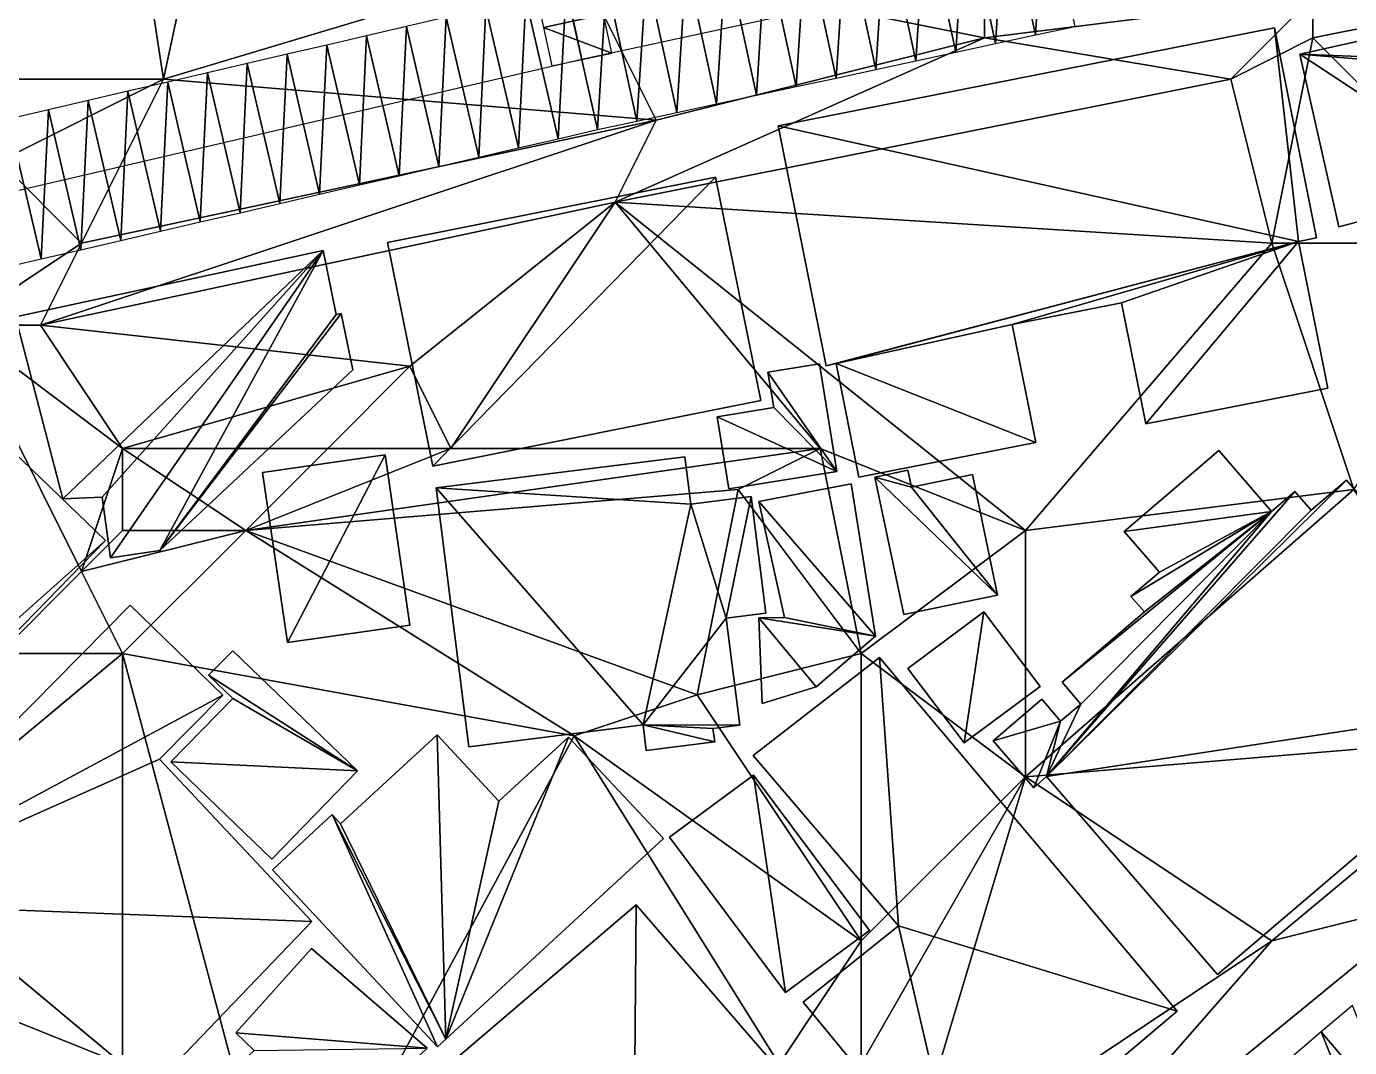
# Model space of a CAD drawing. Header units: metres. Extents: x -1103 to 901, y -902 to 905.
# Drawn here: x -502.7 to -438.2, y 218.8 to 268.6 of the extents above; entities that cross this region are included whole.
import ezdxf

# ---------------------------------------------------------------- set-up
doc = ezdxf.new("R2010")
doc.units = ezdxf.units.M
for name, color, linetype in [('OSM_BUILDING_FOOTPRINTS', 7, 'CONTINUOUS'), ('OSM_BUILDING_ROOFS', 1, 'CONTINUOUS'), ('OSM_BUILDING_WALLS', 8, 'CONTINUOUS'), ('OSM_ROAD_AXES', 2, 'CONTINUOUS'), ('OSM_ROAD_SURFACE', 9, 'CONTINUOUS'), ('OSM_TERRAIN', 3, 'CONTINUOUS')]:
    doc.layers.add(name, color=color, linetype=linetype)

msp = doc.modelspace()

# ---------------------------------------------------------------- linework, layer by layer
at = {"layer": 'OSM_BUILDING_FOOTPRINTS'}
for points in [[(-399.66, 276.318, 11.461), (-395.139, 265.425, 11.461), (-402.833, 260.051, 11.461), (-403.595, 260.891, 11.461), (-403.186, 261.289, 11.461), (-403.85, 262.285, 11.461), (-405.342, 261.212, 11.461), (-403.684, 258.989, 11.461), (-427.527, 239.293, 11.461), (-435.01, 248.228, 11.461), (-425.957, 255.749, 11.461), (-423.802, 253.625, 11.461), (-421.613, 255.472, 11.461), (-422.586, 256.567, 11.461), (-413.898, 263.545, 11.461), (-412.836, 262.716, 11.461), (-411.057, 264.751, 11.461), (-417.877, 263.291, 11.461), (-417.777, 261.743, 11.461), (-430.511, 259.199, 11.461), (-430.953, 260.847, 11.461), (-438.735, 258.79, 11.461), (-440.626, 267.206, 11.461), (-399.66, 276.318, 11.461)], [(-439.266, 250.938, 10.708), (-448.142, 249.19, 10.708), (-449.325, 255.096, 10.708), (-454.653, 254.045, 10.708), (-453.503, 248.295, 10.708), (-462.125, 246.591, 10.708), (-463.23, 252.132, 10.708), (-463.717, 252.032, 10.708), (-466.049, 263.722, 10.708), (-441.864, 268.499, 10.708), (-439.819, 258.259, 10.708), (-440.692, 258.082, 10.708), (-439.266, 250.938, 10.708)], [(-485.084, 258.026, 10.995), (-469.111, 261.222, 10.995), (-466.9, 250.34, 10.995), (-482.873, 247.133, 10.995), (-485.084, 258.026, 10.995)], [(-503.212, 254.41, 10.274), (-488.223, 257.639, 10.274), (-487.593, 254.532, 10.274), (-487.339, 254.576, 10.274), (-486.775, 251.833, 10.274), (-496.182, 243.03, 10.274), (-498.58, 242.665, 10.274), (-499, 245.618, 10.274), (-500.902, 245.54, 10.274), (-503.212, 254.41, 10.274)], [(-509.667, 232.391, 9.962), (-510.463, 233.165, 9.962), (-511.568, 232.015, 9.962), (-524.313, 244.268, 9.962), (-517.305, 251.468, 9.962), (-515.747, 249.964, 9.962), (-513.912, 251.844, 9.962), (-511.845, 249.853, 9.962), (-508.739, 253.049, 9.962), (-498.823, 243.517, 9.962), (-509.667, 232.391, 9.962)], [(-464.037, 252.121, 11.05), (-463.186, 246.879, 11.05), (-468.459, 246.038, 11.05), (-469.023, 249.544, 11.05), (-466.27, 249.986, 11.05), (-466.558, 251.712, 11.05), (-464.037, 252.121, 11.05)], [(-491.174, 246.834, 11.403), (-485.205, 247.686, 11.403), (-484, 239.392, 11.403), (-489.969, 238.54, 11.403), (-491.174, 246.834, 11.403)], [(-481.126, 233.464, 11.274), (-482.718, 246.071, 11.274), (-470.603, 247.587, 11.274), (-470.316, 245.286, 11.274), (-467.376, 245.651, 11.274), (-466.657, 239.967, 11.274), (-468.591, 239.735, 11.274), (-467.928, 234.515, 11.274), (-469.232, 234.349, 11.274), (-469.144, 233.697, 11.274), (-472.482, 233.287, 11.274), (-472.637, 234.526, 11.274), (-481.126, 233.464, 11.274)], [(-444.649, 222.361, 11.183), (-452.972, 232.005, 11.183), (-453.602, 231.463, 11.183), (-455.581, 233.752, 11.183), (-453.204, 235.776, 11.183), (-452.287, 234.714, 11.183), (-451.303, 235.544, 11.183), (-452.221, 236.616, 11.183), (-448.208, 240.034, 11.183), (-448.86, 240.786, 11.183), (-447.468, 241.969, 11.183), (-449.192, 243.959, 11.183), (-444.572, 247.897, 11.183), (-442.007, 244.922, 11.183), (-440.869, 245.895, 11.183), (-440.084, 244.988, 11.183), (-438.359, 246.459, 11.183), (-429.041, 235.665, 11.183), (-444.649, 222.361, 11.183)], [(-459.936, 239.901, 11.042), (-461.34, 246.602, 11.042), (-459.737, 246.934, 11.042), (-459.561, 246.105, 11.042), (-456.587, 246.724, 11.042), (-455.36, 240.852, 11.042), (-459.936, 239.901, 11.042)], [(-466.834, 235.577, 11.073), (-466.989, 239.746, 11.073), (-465.74, 239.768, 11.073), (-466.989, 245.419, 11.073), (-462.501, 246.282, 11.073), (-461.307, 238.85, 11.073), (-464.203, 236.384, 11.073), (-466.834, 235.577, 11.073)], [(-499.542, 213.724, 10.876), (-511.966, 225.833, 10.876), (-497.63, 240.365, 10.876), (-493.12, 235.975, 10.876), (-496.204, 232.856, 10.876), (-488.775, 224.949, 10.876), (-499.542, 213.724, 10.876)], [(-459.726, 237.28, 11.129), (-456.023, 240.033, 11.129), (-453.282, 236.406, 11.129), (-456.996, 233.652, 11.129), (-459.726, 237.28, 11.129)], [(-490.732, 227.99, 11.923), (-495.651, 232.723, 11.923), (-492.633, 235.809, 11.923), (-493.805, 236.948, 11.923), (-492.633, 238.142, 11.923), (-486.543, 232.281, 11.923), (-490.732, 227.99, 11.923)], [(-460.19, 224.728, 11.252), (-467.276, 233.044, 11.252), (-461.119, 237.811, 11.252), (-446.616, 220.581, 11.252), (-457.15, 211.678, 11.252), (-464.833, 221.012, 11.252), (-460.19, 224.728, 11.252)], [(-490.699, 227.47, 11.704), (-487.792, 230.158, 11.704), (-487.372, 229.704, 11.704), (-482.674, 234.039, 11.704), (-479.656, 230.81, 11.704), (-476.263, 233.929, 11.704), (-471.642, 228.985, 11.704), (-482.243, 219.22, 11.704), (-482.652, 218.844, 11.704), (-490.699, 227.47, 11.704)], [(-471.344, 229.052, 11.57), (-467.254, 232.071, 11.57), (-461.605, 224.507, 11.57), (-465.695, 221.487, 11.57), (-471.344, 229.052, 11.57)], [(-483.746, 216.566, 11.678), (-472.969, 225.756, 11.678), (-462.368, 213.492, 11.678), (-473.145, 204.291, 11.678), (-483.746, 216.566, 11.678)], [(-479.998, 196.804, 11.977), (-497.021, 213.547, 11.977), (-491.594, 218.667, 11.977), (-492.478, 219.53, 11.977), (-488.798, 223.633, 11.977), (-483.16, 218.767, 11.977), (-485.78, 216.29, 11.977), (-473.51, 203.24, 11.977), (-479.998, 196.804, 11.977)]]:
    msp.add_polyline3d(points, close=True, dxfattribs=at)
at = {"layer": 'OSM_BUILDING_ROOFS'}
for points in [[(-395.139, 265.425, 26.261), (-399.66, 276.318, 26.261), (-440.626, 267.206, 26.261)], [(-440.692, 258.082, 22.308), (-441.864, 268.499, 22.308), (-466.049, 263.722, 22.308)], [(-440.692, 258.082, 22.308), (-439.819, 258.259, 22.308), (-441.864, 268.499, 22.308)], [(-440.626, 267.206, 26.261), (-438.735, 258.79, 26.261), (-430.953, 260.847, 26.261)], [(-440.626, 267.206, 26.261), (-430.953, 260.847, 26.261), (-411.057, 264.751, 26.261)], [(-395.139, 265.425, 26.261), (-440.626, 267.206, 26.261), (-411.057, 264.751, 26.261)], [(-440.692, 258.082, 22.308), (-466.049, 263.722, 22.308), (-463.717, 252.032, 22.308)], [(-469.111, 261.222, 20.995), (-485.084, 258.026, 20.995), (-482.873, 247.133, 20.995)], [(-469.111, 261.222, 20.995), (-482.873, 247.133, 20.995), (-466.9, 250.34, 20.995)], [(-440.692, 258.082, 22.308), (-463.717, 252.032, 22.308), (-463.23, 252.132, 22.308)], [(-440.692, 258.082, 22.308), (-463.23, 252.132, 22.308), (-454.653, 254.045, 22.308)], [(-440.692, 258.082, 22.308), (-454.653, 254.045, 22.308), (-449.325, 255.096, 22.308)], [(-449.325, 255.096, 22.308), (-448.142, 249.19, 22.308), (-440.692, 258.082, 22.308)], [(-448.142, 249.19, 22.308), (-439.266, 250.938, 22.308), (-440.692, 258.082, 22.308)], [(-488.223, 257.639, 21.874), (-503.212, 254.41, 21.874), (-500.902, 245.54, 21.874)], [(-488.223, 257.639, 21.874), (-500.902, 245.54, 21.874), (-499, 245.618, 21.874)], [(-488.223, 257.639, 21.874), (-499, 245.618, 21.874), (-498.58, 242.665, 21.874)], [(-488.223, 257.639, 21.874), (-498.58, 242.665, 21.874), (-496.182, 243.03, 21.874)], [(-496.182, 243.03, 21.874), (-487.593, 254.532, 21.874), (-488.223, 257.639, 21.874)], [(-496.182, 243.03, 21.874), (-486.775, 251.833, 21.874), (-487.339, 254.576, 21.874)], [(-496.182, 243.03, 21.874), (-487.339, 254.576, 21.874), (-487.593, 254.532, 21.874)], [(-463.23, 252.132, 22.308), (-453.503, 248.295, 22.308), (-454.653, 254.045, 22.308)], [(-510.463, 233.165, 18.362), (-498.823, 243.517, 18.362), (-508.739, 253.049, 18.362)], [(-463.186, 246.879, 16.25), (-464.037, 252.121, 16.25), (-466.558, 251.712, 16.25)], [(-463.23, 252.132, 22.308), (-462.125, 246.591, 22.308), (-453.503, 248.295, 22.308)], [(-463.186, 246.879, 16.25), (-466.558, 251.712, 16.25), (-466.27, 249.986, 16.25)], [(-463.186, 246.879, 16.25), (-466.27, 249.986, 16.25), (-469.023, 249.544, 16.25)], [(-463.186, 246.879, 16.25), (-469.023, 249.544, 16.25), (-468.459, 246.038, 16.25)], [(-485.205, 247.686, 16.603), (-491.174, 246.834, 16.603), (-489.969, 238.54, 16.603)], [(-485.205, 247.686, 16.603), (-489.969, 238.54, 16.603), (-484, 239.392, 16.603)], [(-470.316, 245.286, 16.474), (-470.603, 247.587, 16.474), (-482.718, 246.071, 16.474)], [(-442.007, 244.922, 19.583), (-444.572, 247.897, 19.583), (-449.192, 243.959, 19.583)], [(-459.561, 246.105, 16.242), (-459.737, 246.934, 16.242), (-461.34, 246.602, 16.242)], [(-461.34, 246.602, 16.242), (-459.936, 239.901, 16.242), (-455.36, 240.852, 16.242)], [(-459.561, 246.105, 16.242), (-461.34, 246.602, 16.242), (-455.36, 240.852, 16.242)], [(-455.36, 240.852, 16.242), (-456.587, 246.724, 16.242), (-459.561, 246.105, 16.242)], [(-452.972, 232.005, 19.583), (-429.041, 235.665, 19.583), (-438.359, 246.459, 19.583)], [(-452.972, 232.005, 19.583), (-438.359, 246.459, 19.583), (-440.084, 244.988, 19.583)], [(-482.718, 246.071, 16.474), (-481.126, 233.464, 16.474), (-472.637, 234.526, 16.474)], [(-470.316, 245.286, 16.474), (-482.718, 246.071, 16.474), (-472.637, 234.526, 16.474)], [(-468.591, 239.735, 16.474), (-467.376, 245.651, 16.474), (-470.316, 245.286, 16.474)], [(-468.591, 239.735, 16.474), (-466.657, 239.967, 16.474), (-467.376, 245.651, 16.474)], [(-461.307, 238.85, 16.273), (-462.501, 246.282, 16.273), (-466.989, 245.419, 16.273)], [(-452.972, 232.005, 19.583), (-440.084, 244.988, 19.583), (-440.869, 245.895, 19.583)], [(-452.972, 232.005, 19.583), (-440.869, 245.895, 19.583), (-442.007, 244.922, 19.583)], [(-470.316, 245.286, 16.474), (-472.637, 234.526, 16.474), (-468.591, 239.735, 16.474)], [(-461.307, 238.85, 16.273), (-466.989, 245.419, 16.273), (-465.74, 239.768, 16.273)], [(-452.972, 232.005, 19.583), (-442.007, 244.922, 19.583), (-451.303, 235.544, 19.583)], [(-442.007, 244.922, 19.583), (-448.208, 240.034, 19.583), (-452.221, 236.616, 19.583)], [(-442.007, 244.922, 19.583), (-452.221, 236.616, 19.583), (-451.303, 235.544, 19.583)], [(-442.007, 244.922, 19.583), (-449.192, 243.959, 19.583), (-447.468, 241.969, 19.583)], [(-442.007, 244.922, 19.583), (-447.468, 241.969, 19.583), (-448.86, 240.786, 19.583)], [(-442.007, 244.922, 19.583), (-448.86, 240.786, 19.583), (-448.208, 240.034, 19.583)], [(-510.463, 233.165, 18.362), (-509.667, 232.391, 18.362), (-498.823, 243.517, 18.362)], [(-511.966, 225.833, 19.276), (-493.12, 235.975, 19.276), (-497.63, 240.365, 19.276)], [(-456.023, 240.033, 19.529), (-459.726, 237.28, 19.529), (-456.996, 233.652, 19.529)], [(-456.023, 240.033, 19.529), (-456.996, 233.652, 19.529), (-453.282, 236.406, 19.529)], [(-472.637, 234.526, 16.474), (-467.928, 234.515, 16.474), (-468.591, 239.735, 16.474)], [(-461.307, 238.85, 16.273), (-465.74, 239.768, 16.273), (-466.989, 239.746, 16.273)], [(-466.989, 239.746, 16.273), (-466.834, 235.577, 16.273), (-464.203, 236.384, 16.273)], [(-466.989, 239.746, 16.273), (-464.203, 236.384, 16.273), (-461.307, 238.85, 16.273)], [(-486.543, 232.281, 21.923), (-492.633, 238.142, 21.923), (-493.805, 236.948, 21.923)], [(-460.19, 224.728, 19.652), (-461.119, 237.811, 19.652), (-467.276, 233.044, 19.652)], [(-460.19, 224.728, 19.652), (-446.616, 220.581, 19.652), (-461.119, 237.811, 19.652)], [(-486.543, 232.281, 21.923), (-493.805, 236.948, 21.923), (-492.633, 235.809, 21.923)], [(-511.966, 225.833, 19.276), (-496.204, 232.856, 19.276), (-493.12, 235.975, 19.276)], [(-486.543, 232.281, 21.923), (-492.633, 235.809, 21.923), (-495.651, 232.723, 21.923)], [(-452.287, 234.714, 19.583), (-453.204, 235.776, 19.583), (-455.581, 233.752, 19.583)], [(-452.972, 232.005, 19.583), (-444.649, 222.361, 19.583), (-429.041, 235.665, 19.583)], [(-452.972, 232.005, 19.583), (-451.303, 235.544, 19.583), (-452.287, 234.714, 19.583)], [(-452.287, 234.714, 19.583), (-455.581, 233.752, 19.583), (-453.602, 231.463, 19.583)], [(-452.287, 234.714, 19.583), (-453.602, 231.463, 19.583), (-452.972, 232.005, 19.583)], [(-482.243, 219.22, 23.304), (-482.674, 234.039, 23.304), (-487.372, 229.704, 23.304)], [(-482.243, 219.22, 23.304), (-479.656, 230.81, 23.304), (-482.674, 234.039, 23.304)], [(-472.637, 234.526, 16.474), (-472.482, 233.287, 16.474), (-469.144, 233.697, 16.474)], [(-472.637, 234.526, 16.474), (-469.144, 233.697, 16.474), (-469.232, 234.349, 16.474)], [(-472.637, 234.526, 16.474), (-469.232, 234.349, 16.474), (-467.928, 234.515, 16.474)], [(-482.243, 219.22, 23.304), (-471.642, 228.985, 23.304), (-476.263, 233.929, 23.304)], [(-482.243, 219.22, 23.304), (-476.263, 233.929, 23.304), (-479.656, 230.81, 23.304)], [(-511.966, 225.833, 19.276), (-488.775, 224.949, 19.276), (-496.204, 232.856, 19.276)], [(-495.651, 232.723, 21.923), (-490.732, 227.99, 21.923), (-486.543, 232.281, 21.923)], [(-467.254, 232.071, 19.97), (-471.344, 229.052, 19.97), (-465.695, 221.487, 19.97)], [(-467.254, 232.071, 19.97), (-465.695, 221.487, 19.97), (-461.605, 224.507, 19.97)], [(-487.792, 230.158, 23.304), (-490.699, 227.47, 23.304), (-482.652, 218.844, 23.304)], [(-487.792, 230.158, 23.304), (-482.652, 218.844, 23.304), (-482.243, 219.22, 23.304)], [(-482.243, 219.22, 23.304), (-487.372, 229.704, 23.304), (-487.792, 230.158, 23.304)], [(-511.966, 225.833, 19.276), (-499.542, 213.724, 19.276), (-488.775, 224.949, 19.276)], [(-472.969, 225.756, 23.278), (-483.746, 216.566, 23.278), (-473.145, 204.291, 23.278)], [(-472.969, 225.756, 23.278), (-473.145, 204.291, 23.278), (-462.368, 213.492, 23.278)], [(-460.19, 224.728, 19.652), (-464.833, 221.012, 19.652), (-457.15, 211.678, 19.652)], [(-460.19, 224.728, 19.652), (-457.15, 211.678, 19.652), (-446.616, 220.581, 19.652)], [(-483.16, 218.767, 20.377), (-488.798, 223.633, 20.377), (-492.478, 219.53, 20.377)], [(-483.16, 218.767, 20.377), (-492.478, 219.53, 20.377), (-491.594, 218.667, 20.377)]]:
    msp.add_3dface(points, dxfattribs=at)
at = {"layer": 'OSM_BUILDING_WALLS'}
for points in [[(-399.66, 276.318, 11.461), (-440.626, 267.206, 11.461), (-440.626, 267.206, 26.261)], [(-399.66, 276.318, 11.461), (-440.626, 267.206, 26.261), (-399.66, 276.318, 26.261)], [(-441.864, 268.499, 10.708), (-466.049, 263.722, 10.708), (-466.049, 263.722, 22.308)], [(-441.864, 268.499, 10.708), (-466.049, 263.722, 22.308), (-441.864, 268.499, 22.308)], [(-439.819, 258.259, 10.708), (-441.864, 268.499, 10.708), (-441.864, 268.499, 22.308)], [(-439.819, 258.259, 10.708), (-441.864, 268.499, 22.308), (-439.819, 258.259, 22.308)], [(-440.626, 267.206, 11.461), (-438.735, 258.79, 11.461), (-438.735, 258.79, 26.261)], [(-440.626, 267.206, 11.461), (-438.735, 258.79, 26.261), (-440.626, 267.206, 26.261)], [(-466.049, 263.722, 10.708), (-463.717, 252.032, 10.708), (-463.717, 252.032, 22.308)], [(-466.049, 263.722, 10.708), (-463.717, 252.032, 22.308), (-466.049, 263.722, 22.308)], [(-469.111, 261.222, 10.995), (-485.084, 258.026, 10.995), (-485.084, 258.026, 20.995)], [(-469.111, 261.222, 10.995), (-485.084, 258.026, 20.995), (-469.111, 261.222, 20.995)], [(-466.9, 250.34, 10.995), (-469.111, 261.222, 10.995), (-469.111, 261.222, 20.995)], [(-466.9, 250.34, 10.995), (-469.111, 261.222, 20.995), (-466.9, 250.34, 20.995)], [(-438.735, 258.79, 11.461), (-430.953, 260.847, 11.461), (-430.953, 260.847, 26.261)], [(-438.735, 258.79, 11.461), (-430.953, 260.847, 26.261), (-438.735, 258.79, 26.261)], [(-485.084, 258.026, 10.995), (-482.873, 247.133, 10.995), (-482.873, 247.133, 20.995)], [(-485.084, 258.026, 10.995), (-482.873, 247.133, 20.995), (-485.084, 258.026, 20.995)], [(-440.692, 258.082, 10.708), (-439.819, 258.259, 10.708), (-439.819, 258.259, 22.308)], [(-440.692, 258.082, 10.708), (-439.819, 258.259, 22.308), (-440.692, 258.082, 22.308)], [(-439.266, 250.938, 10.708), (-440.692, 258.082, 10.708), (-440.692, 258.082, 22.308)], [(-439.266, 250.938, 10.708), (-440.692, 258.082, 22.308), (-439.266, 250.938, 22.308)], [(-488.223, 257.639, 10.274), (-503.212, 254.41, 10.274), (-503.212, 254.41, 21.874)], [(-488.223, 257.639, 10.274), (-503.212, 254.41, 21.874), (-488.223, 257.639, 21.874)], [(-487.593, 254.532, 10.274), (-488.223, 257.639, 10.274), (-488.223, 257.639, 21.874)], [(-487.593, 254.532, 10.274), (-488.223, 257.639, 21.874), (-487.593, 254.532, 21.874)], [(-454.653, 254.045, 10.708), (-449.325, 255.096, 10.708), (-449.325, 255.096, 22.308)], [(-454.653, 254.045, 10.708), (-449.325, 255.096, 22.308), (-454.653, 254.045, 22.308)], [(-449.325, 255.096, 10.708), (-448.142, 249.19, 10.708), (-448.142, 249.19, 22.308)], [(-449.325, 255.096, 10.708), (-448.142, 249.19, 22.308), (-449.325, 255.096, 22.308)], [(-503.212, 254.41, 10.274), (-500.902, 245.54, 10.274), (-500.902, 245.54, 21.874)], [(-503.212, 254.41, 10.274), (-500.902, 245.54, 21.874), (-503.212, 254.41, 21.874)], [(-487.339, 254.576, 10.274), (-487.593, 254.532, 10.274), (-487.593, 254.532, 21.874)], [(-487.339, 254.576, 10.274), (-487.593, 254.532, 21.874), (-487.339, 254.576, 21.874)], [(-486.775, 251.833, 10.274), (-487.339, 254.576, 10.274), (-487.339, 254.576, 21.874)], [(-486.775, 251.833, 10.274), (-487.339, 254.576, 21.874), (-486.775, 251.833, 21.874)], [(-453.503, 248.295, 10.708), (-454.653, 254.045, 10.708), (-454.653, 254.045, 22.308)], [(-453.503, 248.295, 10.708), (-454.653, 254.045, 22.308), (-453.503, 248.295, 22.308)], [(-498.823, 243.517, 9.962), (-508.739, 253.049, 9.962), (-508.739, 253.049, 18.362)], [(-498.823, 243.517, 9.962), (-508.739, 253.049, 18.362), (-498.823, 243.517, 18.362)], [(-464.037, 252.121, 11.05), (-466.558, 251.712, 11.05), (-466.558, 251.712, 16.25)], [(-464.037, 252.121, 11.05), (-466.558, 251.712, 16.25), (-464.037, 252.121, 16.25)], [(-463.186, 246.879, 11.05), (-464.037, 252.121, 11.05), (-464.037, 252.121, 16.25)], [(-463.186, 246.879, 11.05), (-464.037, 252.121, 16.25), (-463.186, 246.879, 16.25)], [(-463.717, 252.032, 10.708), (-463.23, 252.132, 10.708), (-463.23, 252.132, 22.308)], [(-463.717, 252.032, 10.708), (-463.23, 252.132, 22.308), (-463.717, 252.032, 22.308)], [(-463.23, 252.132, 10.708), (-462.125, 246.591, 10.708), (-462.125, 246.591, 22.308)], [(-463.23, 252.132, 10.708), (-462.125, 246.591, 22.308), (-463.23, 252.132, 22.308)], [(-496.182, 243.03, 10.274), (-486.775, 251.833, 10.274), (-486.775, 251.833, 21.874)], [(-496.182, 243.03, 10.274), (-486.775, 251.833, 21.874), (-496.182, 243.03, 21.874)], [(-466.558, 251.712, 11.05), (-466.27, 249.986, 11.05), (-466.27, 249.986, 16.25)], [(-466.558, 251.712, 11.05), (-466.27, 249.986, 16.25), (-466.558, 251.712, 16.25)], [(-448.142, 249.19, 10.708), (-439.266, 250.938, 10.708), (-439.266, 250.938, 22.308)], [(-448.142, 249.19, 10.708), (-439.266, 250.938, 22.308), (-448.142, 249.19, 22.308)], [(-482.873, 247.133, 10.995), (-466.9, 250.34, 10.995), (-466.9, 250.34, 20.995)], [(-482.873, 247.133, 10.995), (-466.9, 250.34, 20.995), (-482.873, 247.133, 20.995)], [(-466.27, 249.986, 11.05), (-469.023, 249.544, 11.05), (-469.023, 249.544, 16.25)], [(-466.27, 249.986, 11.05), (-469.023, 249.544, 16.25), (-466.27, 249.986, 16.25)], [(-469.023, 249.544, 11.05), (-468.459, 246.038, 11.05), (-468.459, 246.038, 16.25)], [(-469.023, 249.544, 11.05), (-468.459, 246.038, 16.25), (-469.023, 249.544, 16.25)], [(-462.125, 246.591, 10.708), (-453.503, 248.295, 10.708), (-453.503, 248.295, 22.308)], [(-462.125, 246.591, 10.708), (-453.503, 248.295, 22.308), (-462.125, 246.591, 22.308)], [(-485.205, 247.686, 11.403), (-491.174, 246.834, 11.403), (-491.174, 246.834, 16.603)], [(-485.205, 247.686, 11.403), (-491.174, 246.834, 16.603), (-485.205, 247.686, 16.603)], [(-484, 239.392, 11.403), (-485.205, 247.686, 11.403), (-485.205, 247.686, 16.603)], [(-484, 239.392, 11.403), (-485.205, 247.686, 16.603), (-484, 239.392, 16.603)], [(-470.603, 247.587, 11.274), (-482.718, 246.071, 11.274), (-482.718, 246.071, 16.474)], [(-470.603, 247.587, 11.274), (-482.718, 246.071, 16.474), (-470.603, 247.587, 16.474)], [(-470.316, 245.286, 11.274), (-470.603, 247.587, 11.274), (-470.603, 247.587, 16.474)], [(-470.316, 245.286, 11.274), (-470.603, 247.587, 16.474), (-470.316, 245.286, 16.474)], [(-444.572, 247.897, 11.183), (-449.192, 243.959, 11.183), (-449.192, 243.959, 19.583)], [(-444.572, 247.897, 11.183), (-449.192, 243.959, 19.583), (-444.572, 247.897, 19.583)], [(-442.007, 244.922, 11.183), (-444.572, 247.897, 11.183), (-444.572, 247.897, 19.583)], [(-442.007, 244.922, 11.183), (-444.572, 247.897, 19.583), (-442.007, 244.922, 19.583)], [(-459.737, 246.934, 11.042), (-461.34, 246.602, 11.042), (-461.34, 246.602, 16.242)], [(-459.737, 246.934, 11.042), (-461.34, 246.602, 16.242), (-459.737, 246.934, 16.242)], [(-459.561, 246.105, 11.042), (-459.737, 246.934, 11.042), (-459.737, 246.934, 16.242)], [(-459.561, 246.105, 11.042), (-459.737, 246.934, 16.242), (-459.561, 246.105, 16.242)], [(-491.174, 246.834, 11.403), (-489.969, 238.54, 11.403), (-489.969, 238.54, 16.603)], [(-491.174, 246.834, 11.403), (-489.969, 238.54, 16.603), (-491.174, 246.834, 16.603)], [(-468.459, 246.038, 11.05), (-463.186, 246.879, 11.05), (-463.186, 246.879, 16.25)], [(-468.459, 246.038, 11.05), (-463.186, 246.879, 16.25), (-468.459, 246.038, 16.25)], [(-461.34, 246.602, 11.042), (-459.936, 239.901, 11.042), (-459.936, 239.901, 16.242)], [(-461.34, 246.602, 11.042), (-459.936, 239.901, 16.242), (-461.34, 246.602, 16.242)], [(-456.587, 246.724, 11.042), (-459.561, 246.105, 11.042), (-459.561, 246.105, 16.242)], [(-456.587, 246.724, 11.042), (-459.561, 246.105, 16.242), (-456.587, 246.724, 16.242)], [(-455.36, 240.852, 11.042), (-456.587, 246.724, 11.042), (-456.587, 246.724, 16.242)], [(-455.36, 240.852, 11.042), (-456.587, 246.724, 16.242), (-455.36, 240.852, 16.242)], [(-438.359, 246.459, 11.183), (-440.084, 244.988, 11.183), (-440.084, 244.988, 19.583)], [(-438.359, 246.459, 11.183), (-440.084, 244.988, 19.583), (-438.359, 246.459, 19.583)], [(-429.041, 235.665, 11.183), (-438.359, 246.459, 11.183), (-438.359, 246.459, 19.583)], [(-429.041, 235.665, 11.183), (-438.359, 246.459, 19.583), (-429.041, 235.665, 19.583)], [(-482.718, 246.071, 11.274), (-481.126, 233.464, 11.274), (-481.126, 233.464, 16.474)], [(-482.718, 246.071, 11.274), (-481.126, 233.464, 16.474), (-482.718, 246.071, 16.474)], [(-467.376, 245.651, 11.274), (-470.316, 245.286, 11.274), (-470.316, 245.286, 16.474)], [(-467.376, 245.651, 11.274), (-470.316, 245.286, 16.474), (-467.376, 245.651, 16.474)], [(-466.657, 239.967, 11.274), (-467.376, 245.651, 11.274), (-467.376, 245.651, 16.474)], [(-466.657, 239.967, 11.274), (-467.376, 245.651, 16.474), (-466.657, 239.967, 16.474)], [(-462.501, 246.282, 11.073), (-466.989, 245.419, 11.073), (-466.989, 245.419, 16.273)], [(-462.501, 246.282, 11.073), (-466.989, 245.419, 16.273), (-462.501, 246.282, 16.273)], [(-461.307, 238.85, 11.073), (-462.501, 246.282, 11.073), (-462.501, 246.282, 16.273)], [(-461.307, 238.85, 11.073), (-462.501, 246.282, 16.273), (-461.307, 238.85, 16.273)], [(-440.869, 245.895, 11.183), (-442.007, 244.922, 11.183), (-442.007, 244.922, 19.583)], [(-440.869, 245.895, 11.183), (-442.007, 244.922, 19.583), (-440.869, 245.895, 19.583)], [(-440.084, 244.988, 11.183), (-440.869, 245.895, 11.183), (-440.869, 245.895, 19.583)], [(-440.084, 244.988, 11.183), (-440.869, 245.895, 19.583), (-440.084, 244.988, 19.583)], [(-500.902, 245.54, 10.274), (-499, 245.618, 10.274), (-499, 245.618, 21.874)], [(-500.902, 245.54, 10.274), (-499, 245.618, 21.874), (-500.902, 245.54, 21.874)], [(-499, 245.618, 10.274), (-498.58, 242.665, 10.274), (-498.58, 242.665, 21.874)], [(-499, 245.618, 10.274), (-498.58, 242.665, 21.874), (-499, 245.618, 21.874)], [(-466.989, 245.419, 11.073), (-465.74, 239.768, 11.073), (-465.74, 239.768, 16.273)], [(-466.989, 245.419, 11.073), (-465.74, 239.768, 16.273), (-466.989, 245.419, 16.273)], [(-449.192, 243.959, 11.183), (-447.468, 241.969, 11.183), (-447.468, 241.969, 19.583)], [(-449.192, 243.959, 11.183), (-447.468, 241.969, 19.583), (-449.192, 243.959, 19.583)], [(-509.667, 232.391, 9.962), (-498.823, 243.517, 9.962), (-498.823, 243.517, 18.362)], [(-509.667, 232.391, 9.962), (-498.823, 243.517, 18.362), (-509.667, 232.391, 18.362)], [(-498.58, 242.665, 10.274), (-496.182, 243.03, 10.274), (-496.182, 243.03, 21.874)], [(-498.58, 242.665, 10.274), (-496.182, 243.03, 21.874), (-498.58, 242.665, 21.874)], [(-447.468, 241.969, 11.183), (-448.86, 240.786, 11.183), (-448.86, 240.786, 19.583)], [(-447.468, 241.969, 11.183), (-448.86, 240.786, 19.583), (-447.468, 241.969, 19.583)], [(-459.936, 239.901, 11.042), (-455.36, 240.852, 11.042), (-455.36, 240.852, 16.242)], [(-459.936, 239.901, 11.042), (-455.36, 240.852, 16.242), (-459.936, 239.901, 16.242)], [(-448.86, 240.786, 11.183), (-448.208, 240.034, 11.183), (-448.208, 240.034, 19.583)], [(-448.86, 240.786, 11.183), (-448.208, 240.034, 19.583), (-448.86, 240.786, 19.583)], [(-497.63, 240.365, 10.876), (-511.966, 225.833, 10.876), (-511.966, 225.833, 19.276)], [(-497.63, 240.365, 10.876), (-511.966, 225.833, 19.276), (-497.63, 240.365, 19.276)], [(-493.12, 235.975, 10.876), (-497.63, 240.365, 10.876), (-497.63, 240.365, 19.276)], [(-493.12, 235.975, 10.876), (-497.63, 240.365, 19.276), (-493.12, 235.975, 19.276)], [(-468.591, 239.735, 11.274), (-466.657, 239.967, 11.274), (-466.657, 239.967, 16.474)], [(-468.591, 239.735, 11.274), (-466.657, 239.967, 16.474), (-468.591, 239.735, 16.474)], [(-456.023, 240.033, 11.129), (-459.726, 237.28, 11.129), (-459.726, 237.28, 19.529)], [(-456.023, 240.033, 11.129), (-459.726, 237.28, 19.529), (-456.023, 240.033, 19.529)], [(-453.282, 236.406, 11.129), (-456.023, 240.033, 11.129), (-456.023, 240.033, 19.529)], [(-453.282, 236.406, 11.129), (-456.023, 240.033, 19.529), (-453.282, 236.406, 19.529)], [(-448.208, 240.034, 11.183), (-452.221, 236.616, 11.183), (-452.221, 236.616, 19.583)], [(-448.208, 240.034, 11.183), (-452.221, 236.616, 19.583), (-448.208, 240.034, 19.583)], [(-489.969, 238.54, 11.403), (-484, 239.392, 11.403), (-484, 239.392, 16.603)], [(-489.969, 238.54, 11.403), (-484, 239.392, 16.603), (-489.969, 238.54, 16.603)], [(-467.928, 234.515, 11.274), (-468.591, 239.735, 11.274), (-468.591, 239.735, 16.474)], [(-467.928, 234.515, 11.274), (-468.591, 239.735, 16.474), (-467.928, 234.515, 16.474)], [(-465.74, 239.768, 11.073), (-466.989, 239.746, 11.073), (-466.989, 239.746, 16.273)], [(-465.74, 239.768, 11.073), (-466.989, 239.746, 16.273), (-465.74, 239.768, 16.273)], [(-466.989, 239.746, 11.073), (-466.834, 235.577, 11.073), (-466.834, 235.577, 16.273)], [(-466.989, 239.746, 11.073), (-466.834, 235.577, 16.273), (-466.989, 239.746, 16.273)], [(-464.203, 236.384, 11.073), (-461.307, 238.85, 11.073), (-461.307, 238.85, 16.273)], [(-464.203, 236.384, 11.073), (-461.307, 238.85, 16.273), (-464.203, 236.384, 16.273)], [(-492.633, 238.142, 11.923), (-493.805, 236.948, 11.923), (-493.805, 236.948, 21.923)], [(-492.633, 238.142, 11.923), (-493.805, 236.948, 21.923), (-492.633, 238.142, 21.923)], [(-486.543, 232.281, 11.923), (-492.633, 238.142, 11.923), (-492.633, 238.142, 21.923)], [(-486.543, 232.281, 11.923), (-492.633, 238.142, 21.923), (-486.543, 232.281, 21.923)], [(-461.119, 237.811, 11.252), (-467.276, 233.044, 11.252), (-467.276, 233.044, 19.652)], [(-461.119, 237.811, 11.252), (-467.276, 233.044, 19.652), (-461.119, 237.811, 19.652)], [(-446.616, 220.581, 11.252), (-461.119, 237.811, 11.252), (-461.119, 237.811, 19.652)], [(-446.616, 220.581, 11.252), (-461.119, 237.811, 19.652), (-446.616, 220.581, 19.652)], [(-459.726, 237.28, 11.129), (-456.996, 233.652, 11.129), (-456.996, 233.652, 19.529)], [(-459.726, 237.28, 11.129), (-456.996, 233.652, 19.529), (-459.726, 237.28, 19.529)], [(-493.805, 236.948, 11.923), (-492.633, 235.809, 11.923), (-492.633, 235.809, 21.923)], [(-493.805, 236.948, 11.923), (-492.633, 235.809, 21.923), (-493.805, 236.948, 21.923)], [(-452.221, 236.616, 11.183), (-451.303, 235.544, 11.183), (-451.303, 235.544, 19.583)], [(-452.221, 236.616, 11.183), (-451.303, 235.544, 19.583), (-452.221, 236.616, 19.583)], [(-496.204, 232.856, 10.876), (-493.12, 235.975, 10.876), (-493.12, 235.975, 19.276)], [(-496.204, 232.856, 10.876), (-493.12, 235.975, 19.276), (-496.204, 232.856, 19.276)], [(-466.834, 235.577, 11.073), (-464.203, 236.384, 11.073), (-464.203, 236.384, 16.273)], [(-466.834, 235.577, 11.073), (-464.203, 236.384, 16.273), (-466.834, 235.577, 16.273)], [(-456.996, 233.652, 11.129), (-453.282, 236.406, 11.129), (-453.282, 236.406, 19.529)], [(-456.996, 233.652, 11.129), (-453.282, 236.406, 19.529), (-456.996, 233.652, 19.529)], [(-492.633, 235.809, 11.923), (-495.651, 232.723, 11.923), (-495.651, 232.723, 21.923)], [(-492.633, 235.809, 11.923), (-495.651, 232.723, 21.923), (-492.633, 235.809, 21.923)], [(-453.204, 235.776, 11.183), (-455.581, 233.752, 11.183), (-455.581, 233.752, 19.583)], [(-453.204, 235.776, 11.183), (-455.581, 233.752, 19.583), (-453.204, 235.776, 19.583)], [(-452.287, 234.714, 11.183), (-453.204, 235.776, 11.183), (-453.204, 235.776, 19.583)], [(-452.287, 234.714, 11.183), (-453.204, 235.776, 19.583), (-452.287, 234.714, 19.583)], [(-451.303, 235.544, 11.183), (-452.287, 234.714, 11.183), (-452.287, 234.714, 19.583)], [(-451.303, 235.544, 11.183), (-452.287, 234.714, 19.583), (-451.303, 235.544, 19.583)], [(-444.649, 222.361, 11.183), (-429.041, 235.665, 11.183), (-429.041, 235.665, 19.583)], [(-444.649, 222.361, 11.183), (-429.041, 235.665, 19.583), (-444.649, 222.361, 19.583)], [(-482.674, 234.039, 11.704), (-487.372, 229.704, 11.704), (-487.372, 229.704, 23.304)], [(-482.674, 234.039, 11.704), (-487.372, 229.704, 23.304), (-482.674, 234.039, 23.304)], [(-479.656, 230.81, 11.704), (-482.674, 234.039, 11.704), (-482.674, 234.039, 23.304)], [(-479.656, 230.81, 11.704), (-482.674, 234.039, 23.304), (-479.656, 230.81, 23.304)], [(-481.126, 233.464, 11.274), (-472.637, 234.526, 11.274), (-472.637, 234.526, 16.474)], [(-481.126, 233.464, 11.274), (-472.637, 234.526, 16.474), (-481.126, 233.464, 16.474)], [(-472.637, 234.526, 11.274), (-472.482, 233.287, 11.274), (-472.482, 233.287, 16.474)], [(-472.637, 234.526, 11.274), (-472.482, 233.287, 16.474), (-472.637, 234.526, 16.474)], [(-469.232, 234.349, 11.274), (-467.928, 234.515, 11.274), (-467.928, 234.515, 16.474)], [(-469.232, 234.349, 11.274), (-467.928, 234.515, 16.474), (-469.232, 234.349, 16.474)], [(-469.144, 233.697, 11.274), (-469.232, 234.349, 11.274), (-469.232, 234.349, 16.474)], [(-469.144, 233.697, 11.274), (-469.232, 234.349, 16.474), (-469.144, 233.697, 16.474)], [(-476.263, 233.929, 11.704), (-479.656, 230.81, 11.704), (-479.656, 230.81, 23.304)], [(-476.263, 233.929, 11.704), (-479.656, 230.81, 23.304), (-476.263, 233.929, 23.304)], [(-471.642, 228.985, 11.704), (-476.263, 233.929, 11.704), (-476.263, 233.929, 23.304)], [(-471.642, 228.985, 11.704), (-476.263, 233.929, 23.304), (-471.642, 228.985, 23.304)], [(-472.482, 233.287, 11.274), (-469.144, 233.697, 11.274), (-469.144, 233.697, 16.474)], [(-472.482, 233.287, 11.274), (-469.144, 233.697, 16.474), (-472.482, 233.287, 16.474)], [(-455.581, 233.752, 11.183), (-453.602, 231.463, 11.183), (-453.602, 231.463, 19.583)], [(-455.581, 233.752, 11.183), (-453.602, 231.463, 19.583), (-455.581, 233.752, 19.583)], [(-488.775, 224.949, 10.876), (-496.204, 232.856, 10.876), (-496.204, 232.856, 19.276)], [(-488.775, 224.949, 10.876), (-496.204, 232.856, 19.276), (-488.775, 224.949, 19.276)], [(-467.276, 233.044, 11.252), (-460.19, 224.728, 11.252), (-460.19, 224.728, 19.652)], [(-467.276, 233.044, 11.252), (-460.19, 224.728, 19.652), (-467.276, 233.044, 19.652)], [(-495.651, 232.723, 11.923), (-490.732, 227.99, 11.923), (-490.732, 227.99, 21.923)], [(-495.651, 232.723, 11.923), (-490.732, 227.99, 21.923), (-495.651, 232.723, 21.923)], [(-490.732, 227.99, 11.923), (-486.543, 232.281, 11.923), (-486.543, 232.281, 21.923)], [(-490.732, 227.99, 11.923), (-486.543, 232.281, 21.923), (-490.732, 227.99, 21.923)], [(-467.254, 232.071, 11.57), (-471.344, 229.052, 11.57), (-471.344, 229.052, 19.97)], [(-467.254, 232.071, 11.57), (-471.344, 229.052, 19.97), (-467.254, 232.071, 19.97)], [(-461.605, 224.507, 11.57), (-467.254, 232.071, 11.57), (-467.254, 232.071, 19.97)], [(-461.605, 224.507, 11.57), (-467.254, 232.071, 19.97), (-461.605, 224.507, 19.97)], [(-453.602, 231.463, 11.183), (-452.972, 232.005, 11.183), (-452.972, 232.005, 19.583)], [(-453.602, 231.463, 11.183), (-452.972, 232.005, 19.583), (-453.602, 231.463, 19.583)], [(-452.972, 232.005, 11.183), (-444.649, 222.361, 11.183), (-444.649, 222.361, 19.583)], [(-452.972, 232.005, 11.183), (-444.649, 222.361, 19.583), (-452.972, 232.005, 19.583)], [(-487.792, 230.158, 11.704), (-490.699, 227.47, 11.704), (-490.699, 227.47, 23.304)], [(-487.792, 230.158, 11.704), (-490.699, 227.47, 23.304), (-487.792, 230.158, 23.304)], [(-487.372, 229.704, 11.704), (-487.792, 230.158, 11.704), (-487.792, 230.158, 23.304)], [(-487.372, 229.704, 11.704), (-487.792, 230.158, 23.304), (-487.372, 229.704, 23.304)], [(-482.243, 219.22, 11.704), (-471.642, 228.985, 11.704), (-471.642, 228.985, 23.304)], [(-482.243, 219.22, 11.704), (-471.642, 228.985, 23.304), (-482.243, 219.22, 23.304)], [(-471.344, 229.052, 11.57), (-465.695, 221.487, 11.57), (-465.695, 221.487, 19.97)], [(-471.344, 229.052, 11.57), (-465.695, 221.487, 19.97), (-471.344, 229.052, 19.97)], [(-490.699, 227.47, 11.704), (-482.652, 218.844, 11.704), (-482.652, 218.844, 23.304)], [(-490.699, 227.47, 11.704), (-482.652, 218.844, 23.304), (-490.699, 227.47, 23.304)], [(-511.966, 225.833, 10.876), (-499.542, 213.724, 10.876), (-499.542, 213.724, 19.276)], [(-511.966, 225.833, 10.876), (-499.542, 213.724, 19.276), (-511.966, 225.833, 19.276)], [(-472.969, 225.756, 11.678), (-483.746, 216.566, 11.678), (-483.746, 216.566, 23.278)], [(-472.969, 225.756, 11.678), (-483.746, 216.566, 23.278), (-472.969, 225.756, 23.278)], [(-462.368, 213.492, 11.678), (-472.969, 225.756, 11.678), (-472.969, 225.756, 23.278)], [(-462.368, 213.492, 11.678), (-472.969, 225.756, 23.278), (-462.368, 213.492, 23.278)], [(-499.542, 213.724, 10.876), (-488.775, 224.949, 10.876), (-488.775, 224.949, 19.276)], [(-499.542, 213.724, 10.876), (-488.775, 224.949, 19.276), (-499.542, 213.724, 19.276)], [(-465.695, 221.487, 11.57), (-461.605, 224.507, 11.57), (-461.605, 224.507, 19.97)], [(-465.695, 221.487, 11.57), (-461.605, 224.507, 19.97), (-465.695, 221.487, 19.97)], [(-460.19, 224.728, 11.252), (-464.833, 221.012, 11.252), (-464.833, 221.012, 19.652)], [(-460.19, 224.728, 11.252), (-464.833, 221.012, 19.652), (-460.19, 224.728, 19.652)], [(-488.798, 223.633, 11.977), (-492.478, 219.53, 11.977), (-492.478, 219.53, 20.377)], [(-488.798, 223.633, 11.977), (-492.478, 219.53, 20.377), (-488.798, 223.633, 20.377)], [(-483.16, 218.767, 11.977), (-488.798, 223.633, 11.977), (-488.798, 223.633, 20.377)], [(-483.16, 218.767, 11.977), (-488.798, 223.633, 20.377), (-483.16, 218.767, 20.377)], [(-464.833, 221.012, 11.252), (-457.15, 211.678, 11.252), (-457.15, 211.678, 19.652)], [(-464.833, 221.012, 11.252), (-457.15, 211.678, 19.652), (-464.833, 221.012, 19.652)], [(-457.15, 211.678, 11.252), (-446.616, 220.581, 11.252), (-446.616, 220.581, 19.652)], [(-457.15, 211.678, 11.252), (-446.616, 220.581, 19.652), (-457.15, 211.678, 19.652)], [(-492.478, 219.53, 11.977), (-491.594, 218.667, 11.977), (-491.594, 218.667, 20.377)], [(-492.478, 219.53, 11.977), (-491.594, 218.667, 20.377), (-492.478, 219.53, 20.377)], [(-482.652, 218.844, 11.704), (-482.243, 219.22, 11.704), (-482.243, 219.22, 23.304)], [(-482.652, 218.844, 11.704), (-482.243, 219.22, 23.304), (-482.652, 218.844, 23.304)]]:
    msp.add_3dface(points, dxfattribs=at)
at = {"layer": 'OSM_ROAD_AXES'}
for points in [[(-541.139, 401.118, 17.827), (-533.721, 360.156, 14.965), (-528.935, 349.86, 14.098), (-523.132, 343.49, 13.753), (-498.526, 317.656, 12.06), (-490.456, 308.179, 11.753), (-485.814, 299.685, 11.574), (-482, 288.516, 11.78), (-477.645, 276.329, 12.068), (-475.622, 266.951, 12.36)], [(-364.896, 290.872, 12.638), (-475.622, 266.951, 12.36), (-533.776, 253.425, 11.018)]]:
    msp.add_polyline3d(points, dxfattribs=at)
at = {"layer": 'OSM_ROAD_SURFACE'}
for points in [[(-453.05, 275.408, 12.389), (-454.993, 274.988, 12.312), (-453.515, 268.146, 12.464)], [(-453.05, 275.408, 12.389), (-453.515, 268.146, 12.464), (-451.572, 268.566, 12.52)], [(-454.993, 274.988, 12.312), (-456.935, 274.569, 12.274), (-455.457, 267.727, 12.424)], [(-454.993, 274.988, 12.312), (-455.457, 267.727, 12.424), (-453.515, 268.146, 12.464)], [(-458.878, 274.149, 12.271), (-460.82, 273.729, 12.268), (-459.342, 266.887, 12.434)], [(-458.878, 274.149, 12.271), (-459.342, 266.887, 12.434), (-457.4, 267.307, 12.43)], [(-456.935, 274.569, 12.274), (-458.878, 274.149, 12.271), (-457.4, 267.307, 12.43)], [(-456.935, 274.569, 12.274), (-457.4, 267.307, 12.43), (-455.457, 267.727, 12.424)], [(-460.82, 273.729, 12.268), (-462.763, 273.31, 12.265), (-461.285, 266.468, 12.439)], [(-460.82, 273.729, 12.268), (-461.285, 266.468, 12.439), (-459.342, 266.887, 12.434)], [(-464.706, 272.89, 12.262), (-466.648, 272.47, 12.259), (-465.17, 265.628, 12.448)], [(-464.706, 272.89, 12.262), (-465.17, 265.628, 12.448), (-463.227, 266.048, 12.444)], [(-462.763, 273.31, 12.265), (-464.706, 272.89, 12.262), (-463.227, 266.048, 12.444)], [(-462.763, 273.31, 12.265), (-463.227, 266.048, 12.444), (-461.285, 266.468, 12.439)], [(-466.648, 272.47, 12.259), (-468.591, 272.051, 12.257), (-467.113, 265.209, 12.453)], [(-466.648, 272.47, 12.259), (-467.113, 265.209, 12.453), (-465.17, 265.628, 12.448)], [(-470.533, 271.631, 12.254), (-472.476, 271.211, 12.253), (-470.998, 264.369, 12.48)], [(-470.533, 271.631, 12.254), (-470.998, 264.369, 12.48), (-469.055, 264.789, 12.465)], [(-468.591, 272.051, 12.257), (-470.533, 271.631, 12.254), (-469.055, 264.789, 12.465)], [(-468.591, 272.051, 12.257), (-469.055, 264.789, 12.465), (-467.113, 265.209, 12.453)], [(-474.418, 270.792, 12.267), (-476.388, 270.366, 12.29), (-474.856, 263.536, 12.491)], [(-474.418, 270.792, 12.267), (-474.856, 263.536, 12.491), (-472.94, 263.95, 12.494)], [(-472.476, 271.211, 12.253), (-474.418, 270.792, 12.267), (-472.94, 263.95, 12.494)], [(-472.476, 271.211, 12.253), (-472.94, 263.95, 12.494), (-470.998, 264.369, 12.48)], [(-476.388, 270.366, 12.29), (-478.353, 269.909, 12.321), (-476.767, 263.091, 12.488)], [(-477.897, 270.386, 12.3), (-477.493, 268.51, 12.366), (-474.56, 269.143, 12.322)], [(-476.388, 270.366, 12.29), (-476.767, 263.091, 12.488), (-474.856, 263.536, 12.491)], [(-478.353, 269.909, 12.321), (-480.292, 269.458, 12.352), (-478.706, 262.64, 12.485)], [(-478.353, 269.909, 12.321), (-478.706, 262.64, 12.485), (-476.767, 263.091, 12.488)], [(-482.23, 269.007, 12.382), (-484.169, 268.556, 12.413), (-482.583, 261.738, 12.479)], [(-482.23, 269.007, 12.382), (-482.583, 261.738, 12.479), (-480.644, 262.189, 12.482)], [(-480.292, 269.458, 12.352), (-482.23, 269.007, 12.382), (-480.644, 262.189, 12.482)], [(-480.292, 269.458, 12.352), (-480.644, 262.189, 12.482), (-478.706, 262.64, 12.485)], [(-477.493, 268.51, 12.366), (-474.156, 267.267, 12.388), (-474.56, 269.143, 12.322)], [(-484.169, 268.556, 12.413), (-486.107, 268.106, 12.444), (-484.521, 261.288, 12.482)], [(-484.169, 268.556, 12.413), (-484.521, 261.288, 12.482), (-482.583, 261.738, 12.479)], [(-477.493, 268.51, 12.366), (-477.088, 266.635, 12.432), (-474.156, 267.267, 12.388)], [(-488.045, 267.655, 12.474), (-489.984, 267.204, 12.505), (-488.398, 260.386, 12.49)], [(-488.045, 267.655, 12.474), (-488.398, 260.386, 12.49), (-486.46, 260.837, 12.486)], [(-486.107, 268.106, 12.444), (-488.045, 267.655, 12.474), (-486.46, 260.837, 12.486)], [(-486.107, 268.106, 12.444), (-486.46, 260.837, 12.486), (-484.521, 261.288, 12.482)], [(-489.984, 267.204, 12.505), (-491.922, 266.753, 12.536), (-490.337, 259.935, 12.494)], [(-489.984, 267.204, 12.505), (-490.337, 259.935, 12.494), (-488.398, 260.386, 12.49)], [(-493.861, 266.302, 12.566), (-495.799, 265.851, 12.59), (-494.214, 259.033, 12.501)], [(-493.861, 266.302, 12.566), (-494.214, 259.033, 12.501), (-492.275, 259.484, 12.497)], [(-491.922, 266.753, 12.536), (-493.861, 266.302, 12.566), (-492.275, 259.484, 12.497)], [(-491.922, 266.753, 12.536), (-492.275, 259.484, 12.497), (-490.337, 259.935, 12.494)], [(-495.799, 265.851, 12.59), (-497.738, 265.4, 12.536), (-496.152, 258.582, 12.505)], [(-495.799, 265.851, 12.59), (-496.152, 258.582, 12.505), (-494.214, 259.033, 12.501)], [(-497.738, 265.4, 12.536), (-499.676, 264.95, 12.451), (-498.09, 258.132, 12.509)], [(-497.738, 265.4, 12.536), (-498.09, 258.132, 12.509), (-496.152, 258.582, 12.505)], [(-501.615, 264.499, 12.366), (-503.553, 264.048, 12.28), (-501.967, 257.23, 12.447)], [(-501.615, 264.499, 12.366), (-501.967, 257.23, 12.447), (-500.029, 257.681, 12.513)], [(-499.676, 264.95, 12.451), (-501.615, 264.499, 12.366), (-500.029, 257.681, 12.513)], [(-499.676, 264.95, 12.451), (-500.029, 257.681, 12.513), (-498.09, 258.132, 12.509)], [(-503.553, 264.048, 12.28), (-503.906, 256.779, 12.438), (-501.967, 257.23, 12.447)], [(-438.061, 220.854, 14.045), (-439.585, 219.565, 13.97), (-435.711, 214.983, 14.072)], [(-439.585, 219.565, 13.97), (-441.109, 218.276, 13.895), (-437.235, 213.695, 14.002)], [(-439.585, 219.565, 13.97), (-437.235, 213.695, 14.002), (-435.711, 214.983, 14.072)]]:
    msp.add_3dface(points, dxfattribs=at)
at = {"layer": 'OSM_TERRAIN'}
for points in [[(-508, 266, 11.737), (-500, 292, 11.089), (-510, 302, 11.485)], [(-496, 266, 12.543), (-490, 294, 11.251), (-500, 292, 11.089)], [(-496, 266, 12.543), (-476, 272, 12.177), (-490, 294, 11.251)], [(-508, 266, 11.737), (-496, 266, 12.543), (-500, 292, 11.089)], [(-456, 268, 12.306), (-456, 276, 12.211), (-476, 272, 12.177)], [(-456, 268, 12.306), (-440, 270, 12.898), (-456, 276, 12.211)], [(-472, 264, 12.442), (-476, 272, 12.177), (-496, 266, 12.543)], [(-472, 264, 12.442), (-456, 268, 12.306), (-476, 272, 12.177)], [(-440, 268, 13.491), (-430, 258, 13.51), (-420, 272, 13.57)], [(-440, 268, 13.491), (-420, 272, 13.57), (-440, 270, 12.898)], [(-444, 266, 13.089), (-440, 270, 12.898), (-456, 268, 12.306)], [(-444, 266, 13.089), (-440, 268, 13.491), (-440, 270, 12.898)], [(-472, 264, 12.442), (-474, 260, 13.093), (-456, 268, 12.306)], [(-474, 260, 13.093), (-444, 266, 13.089), (-456, 268, 12.306)], [(-444, 266, 13.089), (-442, 258, 13.117), (-440, 268, 13.491)], [(-442, 258, 13.117), (-430, 258, 13.51), (-440, 268, 13.491)], [(-504, 262, 12.405), (-496, 266, 12.543), (-508, 266, 11.737)], [(-504, 262, 12.405), (-500, 258, 12.408), (-496, 266, 12.543)], [(-500, 258, 12.408), (-472, 264, 12.442), (-496, 266, 12.543)], [(-442, 258, 13.117), (-444, 266, 13.089), (-474, 260, 13.093)], [(-500, 258, 12.408), (-502, 254, 13.033), (-472, 264, 12.442)], [(-502, 254, 13.033), (-474, 260, 13.093), (-472, 264, 12.442)], [(-506, 254, 12.37), (-500, 258, 12.408), (-504, 262, 12.405)], [(-484, 252, 13.096), (-474, 260, 13.093), (-502, 254, 13.033)], [(-484, 252, 13.096), (-482, 248, 13.093), (-474, 260, 13.093)], [(-482, 248, 13.093), (-464, 248, 13.094), (-474, 260, 13.093)], [(-464, 248, 13.094), (-454, 244, 13.111), (-474, 260, 13.093)], [(-454, 244, 13.111), (-442, 258, 13.117), (-474, 260, 13.093)], [(-506, 254, 12.37), (-502, 254, 13.033), (-500, 258, 12.408)], [(-454, 244, 13.111), (-438, 246, 13.454), (-442, 258, 13.117)], [(-442, 258, 13.117), (-438, 246, 13.454), (-430, 258, 13.51)], [(-504, 238, 12.221), (-500, 242, 12.239), (-506, 254, 12.37)], [(-500, 242, 12.239), (-498, 248, 12.991), (-506, 254, 12.37)], [(-506, 254, 12.37), (-498, 248, 12.991), (-502, 254, 13.033)], [(-498, 248, 12.991), (-484, 252, 13.096), (-502, 254, 13.033)], [(-498, 248, 12.991), (-488, 248, 13.607), (-484, 252, 13.096)], [(-488, 248, 13.607), (-482, 248, 13.093), (-484, 252, 13.096)], [(-500, 242, 12.239), (-498, 244, 12.388), (-498, 248, 12.991)], [(-498, 244, 12.388), (-492, 244, 13.583), (-498, 248, 12.991)], [(-492, 244, 13.583), (-488, 248, 13.607), (-498, 248, 12.991)], [(-492, 244, 13.583), (-482, 248, 13.093), (-488, 248, 13.607)], [(-492, 244, 13.583), (-468, 246, 13.612), (-464, 248, 13.094)], [(-492, 244, 13.583), (-464, 248, 13.094), (-482, 248, 13.093)], [(-468, 246, 13.612), (-462, 238, 13.278), (-464, 248, 13.094)], [(-462, 238, 13.278), (-454, 244, 13.111), (-464, 248, 13.094)], [(-470, 236, 13.66), (-468, 246, 13.612), (-492, 244, 13.583)], [(-470, 236, 13.66), (-462, 238, 13.278), (-468, 246, 13.612)], [(-454, 232, 13.321), (-430, 234, 13.589), (-438, 246, 13.454)], [(-454, 232, 13.321), (-438, 246, 13.454), (-454, 244, 13.111)], [(-498, 238, 13.759), (-492, 244, 13.583), (-500, 242, 12.239)], [(-500, 242, 12.239), (-492, 244, 13.583), (-498, 244, 12.388)], [(-476, 234, 13.98), (-492, 244, 13.583), (-498, 238, 13.759)], [(-492, 244, 13.583), (-476, 234, 13.98), (-470, 236, 13.66)], [(-454, 232, 13.321), (-454, 244, 13.111), (-462, 238, 13.278)], [(-504, 238, 12.221), (-498, 238, 13.759), (-500, 242, 12.239)], [(-510, 228, 13.622), (-498, 218, 13.766), (-498, 238, 13.759)], [(-510, 228, 13.622), (-498, 238, 13.759), (-504, 238, 12.221)], [(-498, 218, 13.766), (-490, 208, 14.167), (-498, 238, 13.759)], [(-490, 208, 14.167), (-476, 234, 13.98), (-498, 238, 13.759)], [(-462, 224, 13.604), (-462, 238, 13.278), (-470, 236, 13.66)], [(-462, 224, 13.604), (-454, 232, 13.321), (-462, 238, 13.278)], [(-476, 234, 13.98), (-462, 224, 13.604), (-470, 236, 13.66)], [(-490, 208, 14.167), (-466, 218, 13.718), (-476, 234, 13.98)], [(-466, 218, 13.718), (-462, 224, 13.604), (-476, 234, 13.98)], [(-442, 224, 13.475), (-430, 234, 13.589), (-454, 232, 13.321)], [(-442, 224, 13.475), (-434, 226, 14.213), (-430, 234, 13.589)], [(-462, 218, 13.282), (-454, 232, 13.321), (-462, 224, 13.604)], [(-462, 218, 13.282), (-460, 212, 13.365), (-454, 232, 13.321)], [(-454, 232, 13.321), (-460, 212, 13.365), (-442, 224, 13.475)], [(-508, 222, 13.249), (-498, 218, 13.766), (-510, 228, 13.622)], [(-438, 210, 13.882), (-434, 226, 14.213), (-456, 208, 13.137)], [(-456, 208, 13.137), (-434, 226, 14.213), (-442, 224, 13.475)], [(-466, 218, 13.718), (-462, 218, 13.282), (-462, 224, 13.604)], [(-460, 212, 13.365), (-456, 208, 13.137), (-442, 224, 13.475)], [(-500, 210, 14.603), (-508, 222, 13.249), (-510, 220, 13.479)], [(-500, 210, 14.603), (-498, 218, 13.766), (-508, 222, 13.249)], [(-512, 216, 13.35), (-500, 210, 14.603), (-510, 220, 13.479)]]:
    msp.add_3dface(points, dxfattribs=at)

doc.saveas('drawing.dxf')
